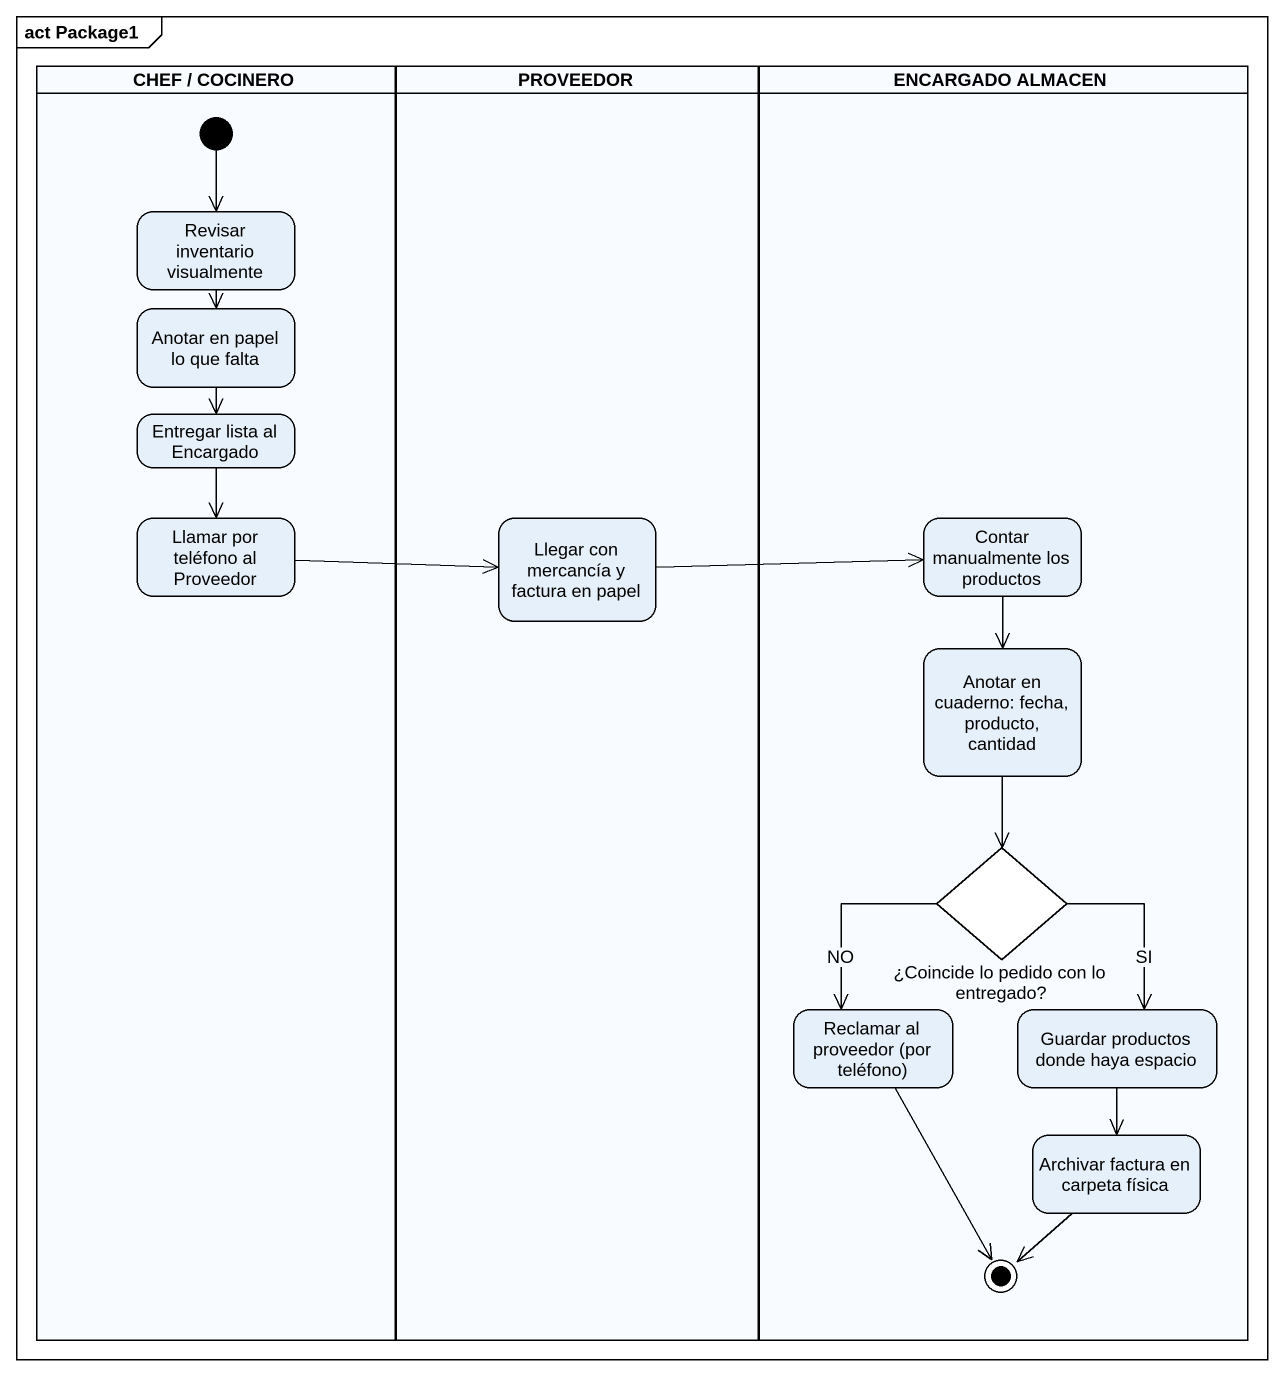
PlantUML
@startuml
mainframe act Package1
hide empty description
state "CHEF / COCINERO" as CHEF_COCINERO <<partition>> {
  state "Revisar inventario visualmente" as Revisar_inventario
  state "Anotar en papel lo que falta" as Anotar_en_papel_lo_que_falta
  state "Entregar lista al Encargado" as Entregar_lista_al_Encargado
  state "Llamar por teléfono al Proveedor" as Llamar_por_teléfono_al
  [*] --> Revisar_inventario
}
state PROVEEDOR <<partition>> {
  state "Llegar con mercancía y factura en papel" as Llegar_con_mercancía_y
}
state "ENCARGADO ALMACEN" as ENCARGADO_ALMACEN <<partition>> {
  state "Contar manualmente los productos" as Contar_manualmente_los
  state "Anotar en cuaderno: fecha, producto, cantidad" as Anotar_en_cuaderno_fecha
  state "¿Coincide lo pedido con lo entregado?" as Coincide_lo_pedido_con_lo <<choice>>
  state "Reclamar al proveedor (por teléfono)" as Reclamar_al_proveedor_por
  state "Guardar productos donde haya espacio" as Guardar_productos_donde
  state "Archivar factura en carpeta física" as Archivar_factura_en_carpeta
  Reclamar_al_proveedor_por --> [*]
  Archivar_factura_en_carpeta --> [*]
}
Revisar_inventario --> Anotar_en_papel_lo_que_falta
Anotar_en_papel_lo_que_falta --> Entregar_lista_al_Encargado
Entregar_lista_al_Encargado --> Llamar_por_teléfono_al
Llamar_por_teléfono_al -right-> Llegar_con_mercancía_y
Llegar_con_mercancía_y -right-> Contar_manualmente_los
Contar_manualmente_los --> Anotar_en_cuaderno_fecha
Anotar_en_cuaderno_fecha --> Coincide_lo_pedido_con_lo
Coincide_lo_pedido_con_lo --> Reclamar_al_proveedor_por : NO
Coincide_lo_pedido_con_lo --> Guardar_productos_donde : SI
Guardar_productos_donde --> Archivar_factura_en_carpeta
@enduml
